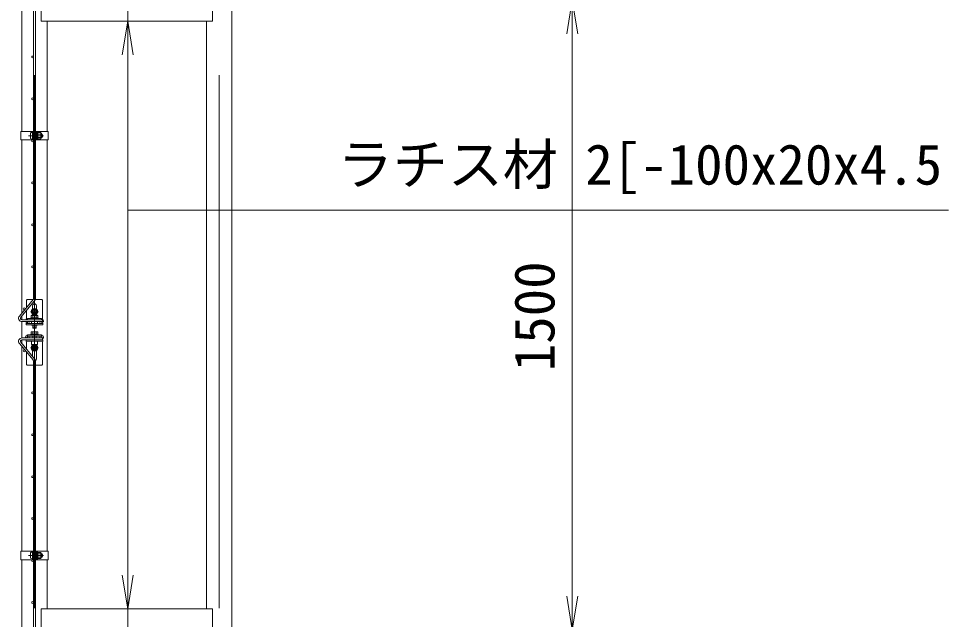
# Model space of a CAD drawing. Units: millimetres, scale not verified. Extents: x -8400 to 8400, y -5940 to 5940.
# Drawn here: x -2598 to -382, y -43 to 1388 of the extents above; entities that cross this region are included whole.
import ezdxf
from ezdxf.enums import TextEntityAlignment as Align

# ---------------------------------------------------------------- set-up
doc = ezdxf.new("R2010")
doc.units = ezdxf.units.MM
doc.header["$LTSCALE"] = 40
doc.linetypes.add('USER1', pattern=[50.8, 31.75, -6.35, 6.35, -6.35])
for name, color, linetype, lineweight in [('0-1_D-STR1', 1, 'Continuous', 18), ('0-2_D-BMK', 2, 'USER1', 13), ('0-3_D-STR3', 3, 'Continuous', 13), ('0-4_D-STR-DIM', 7, 'Continuous', 9), ('0-5_D-STR-TXT', 7, 'Continuous', 9), ('0-6_0', 7, 'Continuous', 9), ('0-7_D-STR2', 7, 'Continuous', 9)]:
    doc.layers.add(name, color=color, linetype=linetype, lineweight=lineweight)
doc.styles.add('ＭＳ ゴシック', font='')
doc.styles.get('ＭＳ ゴシック').set_extended_font_data('MS Gothic')

# ---------------------------------------------------------------- blocks, each defined once
blk = doc.blocks.new('_Open')
at = {"layer": '0-6_0'}
blk.add_line((-40, 6.67), (0, 0), dxfattribs=at)
blk.add_lwpolyline([(-40, -6.67), (0, 0), (-40, 0)], dxfattribs=at)

msp = doc.modelspace()

# ---------------------------------------------------------------- linework, layer by layer
at = {"layer": '0-1_D-STR1'}
for p, q in [((-2090.34, -4068.22), (-2090.34, 3140.78)), ((-2590.84, 1599.03), (-2590.84, 1119.03)), ((-2544.59, 1481.78), (-2544.59, 1381.78)), ((-2136.59, 1481.78), (-2136.59, 1381.78)), ((-2136.59, 1381.78), (-2544.59, 1381.78)), ((-2530.34, 1119.03), (-2530.34, 1381.78)), ((-2150.84, 1381.78), (-2150.84, -18.22)), ((-2590.84, 1099.03), (-2590.84, 686.32)), ((-2530.34, 119.03), (-2530.34, 1099.03)), ((-2590.84, 679.32), (-2590.84, 670.78)), ((-2590.84, 666.28), (-2590.84, 627.28)), ((-2590.84, 622.78), (-2590.84, 614.24)), ((-2590.84, 622.77), (-2590.84, 614.24)), ((-2590.84, 607.24), (-2590.84, 119.03)), ((-2590.84, 607.24), (-2590.84, 119.03)), ((-2590.84, 99.03), (-2590.84, -380.97)), ((-2590.84, 99.03), (-2590.84, -380.97)), ((-2530.34, -18.22), (-2530.34, 99.03)), ((-2136.59, -18.22), (-2544.59, -18.22)), ((-2544.59, -18.22), (-2544.59, -118.22)), ((-2136.59, -18.22), (-2136.59, -118.22))]:
    msp.add_line(p, q, dxfattribs=at)
at = {"layer": '0-2_D-BMK'}
for p, q in [((-2560.59, -4080.22), (-2560.59, 4646.78)), ((-2120.59, -4080.22), (-2120.59, 3162.78)), ((-2575.01, 1109.03), (-2538.82, 1109.03)), ((-2570.28, 689.78), (-2550.9, 689.78)), ((-2570.28, 603.78), (-2550.9, 603.78)), ((-2575.01, 109.03), (-2538.82, 109.03))]:
    msp.add_line(p, q, dxfattribs=at)
at = {"layer": '0-3_D-STR3'}
for p, q in [((-2593.14, 1119.03), (-2562.84, 1119.03)), ((-2593.14, 1119.03), (-2593.14, 1099.03)), ((-2569.94, 1115.53), (-2569.94, 1102.53)), ((-2565.14, 1099.03), (-2565.14, 1119.03)), ((-2565.14, 1117.03), (-2565.14, 1101.03)), ((-2562.84, 1099.03), (-2562.84, 1119.03)), ((-2562.84, 1113.03), (-2558.34, 1113.03)), ((-2562.84, 1112.36), (-2558.34, 1112.36)), ((-2558.34, 1119.03), (-2528.04, 1119.03)), ((-2558.34, 1099.03), (-2558.34, 1119.03)), ((-2556.04, 1099.03), (-2556.04, 1119.03)), ((-2556.04, 1117.53), (-2556.04, 1116.09)), ((-2555.54, 1117.53), (-2556.04, 1117.53)), ((-2556.04, 1113.03), (-2555.24, 1113.03)), ((-2556.04, 1112.36), (-2555.24, 1112.36)), ((-2555.85, 1115.51), (-2555.13, 1114.5)), ((-2555.54, 1117.53), (-2555.54, 1116.09)), ((-2555.44, 1115.8), (-2555.03, 1115.22)), ((-2555.24, 1113.53), (-2554.85, 1116.7)), ((-2555.24, 1113.53), (-2555.24, 1104.53)), ((-2553.08, 1116.78), (-2554.75, 1116.78)), ((-2553.04, 1109.03), (-2553.04, 1116.76)), ((-2546.24, 1112.79), (-2553.04, 1112.79)), ((-2553.04, 1109.03), (-2553.04, 1101.31)), ((-2552.94, 1116.54), (-2552.99, 1116.71)), ((-2546.24, 1116.54), (-2552.94, 1116.54)), ((-2543.74, 1114.03), (-2543.74, 1104.03)), ((-2543.74, 1113.03), (-2542.14, 1113.03)), ((-2543.74, 1112.36), (-2541.81, 1112.36)), ((-2542.14, 1113.03), (-2542.14, 1105.03)), ((-2528.04, 1119.03), (-2528.04, 1099.03)), ((-2593.14, 1099.03), (-2562.84, 1099.03)), ((-2562.84, 1105.71), (-2558.34, 1105.71)), ((-2562.84, 1105.03), (-2558.34, 1105.03)), ((-2558.34, 1099.03), (-2528.04, 1099.03)), ((-2556.04, 1105.71), (-2555.24, 1105.71)), ((-2556.04, 1105.03), (-2555.24, 1105.03)), ((-2556.04, 1101.97), (-2556.04, 1100.53)), ((-2555.85, 1102.55), (-2555.13, 1103.56)), ((-2555.44, 1102.26), (-2555.03, 1102.84)), ((-2555.24, 1104.53), (-2554.85, 1101.37)), ((-2553.11, 1101.28), (-2554.75, 1101.28)), ((-2546.24, 1105.28), (-2553.04, 1105.28)), ((-2546.24, 1101.53), (-2552.94, 1101.53)), ((-2543.74, 1105.71), (-2541.81, 1105.71)), ((-2543.74, 1105.03), (-2542.14, 1105.03)), ((-2579.59, 699.73), (-2579.59, 717.08)), ((-2563.77, 718.58), (-2578.09, 718.58)), ((-2543.09, 718.58), (-2558.7, 718.58)), ((-2541.59, 672.32), (-2541.59, 717.08)), ((-2579.59, 672.82), (-2579.59, 692.73)), ((-2565.09, 696.09), (-2565.09, 704.08)), ((-2556.09, 696.09), (-2556.09, 704.08)), ((-2581.84, 666.28), (-2581.84, 665.48)), ((-2580.59, 661.78), (-2579.59, 664.98)), ((-2579.59, 664.98), (-2579.59, 665.48)), ((-2544.09, 673.98), (-2577.09, 673.98)), ((-2577.09, 673.98), (-2577.09, 670.78)), ((-2544.09, 670.78), (-2577.09, 670.78)), ((-2552.09, 675.58), (-2569.09, 675.58)), ((-2569.09, 675.58), (-2569.09, 673.98)), ((-2569.09, 673.98), (-2552.09, 673.98)), ((-2568.69, 680.08), (-2568.69, 675.58)), ((-2568.69, 675.58), (-2552.49, 675.58)), ((-2567.59, 661.78), (-2567.59, 666.28)), ((-2566.82, 681.08), (-2554.48, 681.08)), ((-2565.09, 680.58), (-2565.09, 683.47)), ((-2564.64, 680.08), (-2564.64, 675.58)), ((-2556.54, 680.08), (-2556.54, 675.58)), ((-2556.09, 680.58), (-2556.09, 683.47)), ((-2553.59, 661.78), (-2553.59, 666.28)), ((-2552.49, 680.08), (-2552.49, 675.58)), ((-2552.09, 673.98), (-2552.09, 675.58)), ((-2544.09, 673.98), (-2544.09, 670.78)), ((-2542.54, 666.28), (-2542.54, 665.48)), ((-2542.54, 665.48), (-2539.34, 665.48)), ((-2541.59, 664.98), (-2541.59, 665.48)), ((-2540.59, 661.78), (-2541.59, 664.98)), ((-2539.34, 667.78), (-2539.34, 665.48)), ((-2580.59, 658.58), (-2580.59, 661.78)), ((-2540.59, 661.78), (-2580.59, 661.78)), ((-2540.59, 658.58), (-2580.59, 658.58)), ((-2564.59, 657.58), (-2564.59, 651.78)), ((-2564.59, 651.78), (-2556.59, 651.78)), ((-2564.59, 651.78), (-2563.91, 650.58)), ((-2563.91, 657.58), (-2563.91, 650.58)), ((-2563.91, 650.58), (-2557.27, 650.58)), ((-2557.27, 657.58), (-2557.27, 650.58)), ((-2557.27, 650.58), (-2556.59, 651.78)), ((-2556.59, 657.58), (-2556.59, 651.78)), ((-2553.09, 657.58), (-2553.09, 658.58)), ((-2540.59, 658.58), (-2540.59, 661.78)), ((-2581.84, 629.28), (-2581.84, 627.28)), ((-2540.59, 622.78), (-2580.59, 622.78)), ((-2580.59, 622.78), (-2580.59, 619.58)), ((-2578.64, 629.28), (-2578.64, 627.28)), ((-2544.09, 634.98), (-2577.09, 634.98)), ((-2577.09, 634.98), (-2577.09, 631.78)), ((-2544.09, 631.78), (-2577.09, 631.78)), ((-2569.09, 636.58), (-2552.09, 636.58)), ((-2569.09, 634.98), (-2569.09, 636.58)), ((-2552.09, 634.98), (-2569.09, 634.98)), ((-2568.69, 641.08), (-2568.69, 636.58)), ((-2552.49, 636.58), (-2568.69, 636.58)), ((-2554.35, 642.08), (-2566.7, 642.08)), ((-2564.64, 641.08), (-2564.64, 636.58)), ((-2564.59, 631.78), (-2564.59, 627.28)), ((-2556.59, 631.78), (-2556.59, 627.28)), ((-2556.54, 641.08), (-2556.54, 636.58)), ((-2552.49, 641.08), (-2552.49, 636.58)), ((-2552.09, 636.58), (-2552.09, 634.98)), ((-2544.09, 634.98), (-2544.09, 631.78)), ((-2542.54, 629.28), (-2542.54, 627.28)), ((-2541.34, 626.98), (-2539.34, 626.98)), ((-2540.59, 622.78), (-2540.59, 619.58)), ((-2539.34, 629.28), (-2539.34, 626.98)), ((-2580.59, 619.58), (-2579.59, 616.38)), ((-2540.59, 619.58), (-2580.59, 619.58)), ((-2579.59, 616.38), (-2579.59, 600.84)), ((-2567.59, 619.58), (-2567.59, 611.78)), ((-2567.59, 611.78), (-2553.59, 611.78)), ((-2563.91, 611.58), (-2564.02, 611.78)), ((-2563.91, 611.78), (-2563.91, 611.58)), ((-2557.27, 611.58), (-2563.91, 611.58)), ((-2557.27, 611.78), (-2557.27, 611.58)), ((-2557.15, 611.78), (-2557.27, 611.58)), ((-2553.59, 619.58), (-2553.59, 611.78)), ((-2540.59, 619.58), (-2541.59, 616.38)), ((-2541.59, 616.38), (-2541.59, 564.28)), ((-2579.59, 593.84), (-2579.59, 564.28)), ((-2565.09, 597.47), (-2565.09, 583.56)), ((-2556.09, 597.47), (-2556.09, 577.28)), ((-2562.84, 562.78), (-2578.09, 562.78)), ((-2543.09, 562.78), (-2558.34, 562.78)), ((-2593.14, 119.03), (-2562.84, 119.03)), ((-2593.14, 119.03), (-2593.14, 99.03)), ((-2569.94, 115.53), (-2569.94, 102.53)), ((-2565.14, 99.03), (-2565.14, 119.03)), ((-2565.14, 117.03), (-2565.14, 101.03)), ((-2562.84, 99.03), (-2562.84, 119.03)), ((-2562.84, 113.03), (-2558.34, 113.03)), ((-2562.84, 112.36), (-2558.34, 112.36)), ((-2558.34, 119.03), (-2528.04, 119.03)), ((-2558.34, 99.03), (-2558.34, 119.03)), ((-2556.04, 99.03), (-2556.04, 119.03)), ((-2556.04, 117.53), (-2556.04, 116.09)), ((-2555.54, 117.53), (-2556.04, 117.53)), ((-2556.04, 113.03), (-2555.24, 113.03)), ((-2556.04, 112.36), (-2555.24, 112.36)), ((-2555.85, 115.51), (-2555.13, 114.5)), ((-2555.54, 117.53), (-2555.54, 116.09)), ((-2555.44, 115.8), (-2555.03, 115.22)), ((-2555.24, 113.53), (-2554.85, 116.7)), ((-2555.24, 113.53), (-2555.24, 104.53)), ((-2553.08, 116.78), (-2554.75, 116.78)), ((-2553.04, 109.03), (-2553.04, 116.76)), ((-2546.24, 112.79), (-2553.04, 112.79)), ((-2552.94, 116.54), (-2552.99, 116.71)), ((-2546.24, 116.54), (-2552.94, 116.54)), ((-2543.74, 114.03), (-2543.74, 104.03)), ((-2543.74, 113.03), (-2542.14, 113.03)), ((-2543.74, 112.36), (-2541.81, 112.36)), ((-2542.14, 113.03), (-2542.14, 105.03)), ((-2528.04, 119.03), (-2528.04, 99.03)), ((-2593.14, 99.03), (-2562.84, 99.03)), ((-2562.84, 105.71), (-2558.34, 105.71)), ((-2562.84, 105.03), (-2558.34, 105.03)), ((-2558.34, 99.03), (-2528.04, 99.03)), ((-2556.04, 105.71), (-2555.24, 105.71)), ((-2556.04, 105.03), (-2555.24, 105.03)), ((-2556.04, 101.97), (-2556.04, 100.53)), ((-2555.85, 102.55), (-2555.13, 103.56)), ((-2555.44, 102.26), (-2555.03, 102.84)), ((-2555.24, 104.53), (-2554.85, 101.37)), ((-2553.11, 101.28), (-2554.75, 101.28)), ((-2553.04, 109.03), (-2553.04, 101.31)), ((-2546.24, 105.28), (-2553.04, 105.28)), ((-2546.24, 101.53), (-2552.94, 101.53)), ((-2543.74, 105.71), (-2541.81, 105.71)), ((-2543.74, 105.03), (-2542.14, 105.03))]:
    msp.add_line(p, q, dxfattribs=at)
for points in [[(-2555.54, 1101.97), (-2555.54, 1100.53), (-2556.04, 1100.53)], [(-2578.64, 666.28), (-2578.64, 665.48), (-2581.84, 665.48)], [(-2553.09, 657.58), (-2568.09, 657.58), (-2568.09, 658.58)], [(-2555.54, 101.97), (-2555.54, 100.53), (-2556.04, 100.53)]]:
    msp.add_lwpolyline(points, dxfattribs=at)
for points in [[(-2560.59, 697.29), (-2567.09, 693.54), (-2567.09, 686.03), (-2560.59, 682.28), (-2554.09, 686.03), (-2554.09, 693.54)], [(-2560.59, 611.29), (-2567.09, 607.54), (-2567.09, 600.03), (-2560.59, 596.28), (-2554.09, 600.03), (-2554.09, 607.54)]]:
    msp.add_lwpolyline(points, close=True, dxfattribs=at)
for centre, radius in [((-2560.59, 689.78), 7.75), ((-2560.59, 689.78), 5), ((-2560.59, 689.78), 4.15), ((-2560.59, 689.78), 3.65), ((-2560.59, 603.78), 7.75), ((-2560.59, 603.78), 5), ((-2560.59, 603.78), 4.15), ((-2560.59, 603.78), 3.65)]:
    msp.add_circle(centre, radius, dxfattribs=at)
for centre, radius, start, end in [((-2555.04, 1116.09), 1, 180, 215.53768), ((-2555.04, 1116.09), 0.5, 180, 215.53768), ((-2555.54, 1114.21), 0.5, 33.43373, 35.53768), ((-2554.75, 1116.68), 0.1, 90, 173), ((-2553.08, 1116.68), 0.1, 15, 90), ((-2557.92, 1114.66), 5.32, 339.37322, 22.7756), ((-2573.8, 1109.03), 21.19, 0, 10.20031), ((-2573.8, 1109.03), 21.19, 349.79969, 0), ((-2547.26, 1114.66), 2.13, 298.45309, 61.54691), ((-2552, 1109.03), 6.87, 0, 33.09348), ((-2552, 1109.03), 6.87, 326.90652, 0), ((-2550.51, 1109.78), 8, 32.13463, 57.68315), ((-2549.64, 1109.03), 8.5, 331.92751, 28.07249), ((-2555.04, 1101.97), 1, 144.46232, 180), ((-2555.04, 1101.97), 0.5, 144.46232, 180), ((-2555.54, 1103.85), 0.5, 324.46232, 326.56627), ((-2554.75, 1101.38), 0.1, 187, 270), ((-2553.11, 1101.38), 0.1, 270, 337.2244), ((-2557.92, 1103.41), 5.32, 337.2244, 20.62678), ((-2547.26, 1103.4), 2.13, 298.45309, 61.54691), ((-2550.51, 1108.29), 8, 302.31685, 327.86537), ((-2578.09, 717.08), 1.5, 90, 180), ((-2543.09, 717.08), 1.5, 0, 90), ((-2560.59, 704.08), 4.5, 0, 180), ((-2576.14, 668.28), 5.7, 99.59407, 153.98563), ((-2566.66, 678.55), 2.54, 37.21089, 142.78911), ((-2560.59, 672.38), 8.7, 62.26063, 117.73937), ((-2554.51, 678.53), 2.55, 37.42505, 142.57495), ((-2545.04, 667.78), 5.7, 0, 80.40593), ((-2576.14, 629.28), 5.7, 99.59407, 180), ((-2576.14, 629.28), 2.5, 90, 180), ((-2566.66, 639.53), 2.55, 37.42505, 142.57495), ((-2560.59, 633.38), 8.7, 62.26063, 117.73937), ((-2554.51, 639.55), 2.54, 37.21089, 142.78911), ((-2545.04, 629.28), 2.5, 0, 90), ((-2545.04, 629.28), 5.7, 0, 80.40593), ((-2560.59, 608.28), 4.5, 132.83343, 151.11686), ((-2560.59, 608.28), 4.5, 28.88314, 47.16657), ((-2560.59, 577.28), 4.5, 190.47047, 238.45106), ((-2560.59, 577.28), 4.5, 299.46143, 0), ((-2578.09, 564.28), 1.5, 180, 270), ((-2543.09, 564.28), 1.5, 270, 0), ((-2555.04, 116.09), 1, 180, 215.53768), ((-2555.04, 116.09), 0.5, 180, 215.53768), ((-2555.54, 114.21), 0.5, 33.43373, 35.53768), ((-2554.75, 116.68), 0.1, 90, 173), ((-2553.08, 116.68), 0.1, 15, 90), ((-2557.92, 114.66), 5.32, 339.37322, 22.7756), ((-2573.8, 109.03), 21.19, 0, 10.20031), ((-2547.26, 114.66), 2.13, 298.45309, 61.54691), ((-2552, 109.03), 6.87, 0, 33.09348), ((-2550.51, 109.78), 8, 32.13463, 57.68315), ((-2549.64, 109.03), 8.5, 331.92751, 28.07249), ((-2555.04, 101.97), 1, 144.46232, 180), ((-2555.04, 101.97), 0.5, 144.46232, 180), ((-2555.54, 103.85), 0.5, 324.46232, 326.56627), ((-2554.75, 101.38), 0.1, 187, 270), ((-2553.11, 101.38), 0.1, 270, 337.2244), ((-2557.92, 103.41), 5.32, 337.2244, 20.62678), ((-2573.8, 109.03), 21.19, 349.79969, 0), ((-2552, 109.03), 6.87, 326.90652, 0), ((-2547.26, 103.4), 2.13, 298.45309, 61.54691), ((-2550.51, 108.29), 8, 302.31685, 327.86537)]:
    msp.add_arc(centre, radius, start, end, dxfattribs=at)
for centre, start_param, end_param in [((-2565.14, 1115.53), 1.5707963, 3.1415927), ((-2565.14, 1102.53), 3.1415927, 4.712389), ((-2565.14, 115.53), 1.5707963, 3.1415927), ((-2565.14, 102.53), 3.1415927, 4.712389)]:
    msp.add_ellipse(centre, major_axis=(4.8, 0), ratio=0.3125, start_param=start_param, end_param=end_param, dxfattribs=at)
at = {"layer": '0-4_D-STR-DIM'}
msp.add_line((-1278.61, 11.78), (-1278.61, 1351.78), dxfattribs=at)
at = {"layer": '0-5_D-STR-TXT'}
for q in [(-2338.46, -2416.22), (-2338.46, -1816.22)]:
    msp.add_line((-2338.46, 931.78), q, dxfattribs=at)
for points in [[(-381.93, 931.78), (-2338.46, 931.78), (-2338.46, 3029.78)], [(-381.93, 931.78), (-2338.46, 931.78), (-2338.46, 1379.78)], [(-381.93, 931.78), (-2338.46, 931.78), (-2338.46, -16.22)], [(-381.93, 931.78), (-2338.46, 931.78), (-2338.46, -1116.22)], [(-381.93, 931.78), (-2338.46, 931.78), (-2338.46, -2916.22)]]:
    msp.add_lwpolyline(points, dxfattribs=at)
at = {"layer": '0-7_D-STR2'}
for p, q in [((-2562.84, 2572.6), (-2562.84, 720.97)), ((-2558.34, 2572.6), (-2558.34, 720.97)), ((-2563.66, 718.72), (-2596.63, 679.43)), ((-2560.21, 715.83), (-2593.18, 676.53)), ((-2541.34, 670.78), (-2590.5, 670.78)), ((-2541.34, 666.28), (-2590.5, 666.28)), ((-2541.34, 670.78), (-2541.34, 666.28)), ((-2541.34, 627.28), (-2590.5, 627.28)), ((-2541.34, 622.78), (-2590.5, 622.78)), ((-2541.34, 622.78), (-2541.34, 627.28)), ((-2563.66, 574.85), (-2596.63, 614.14)), ((-2560.21, 577.74), (-2593.18, 617.03)), ((-2562.84, 572.6), (-2562.84, -1279.03)), ((-2558.34, 572.6), (-2558.34, -1279.03))]:
    msp.add_line(p, q, dxfattribs=at)
for centre in [(-2565.09, 1296.78), (-2565.09, 1196.78), (-2565.09, 1096.78), (-2565.09, 996.78), (-2565.09, 896.78), (-2565.09, 796.78), (-2585, 696.78), (-2575.34, 664.03), (-2545.34, 664.03), (-2575.34, 629.53), (-2545.34, 629.53), (-2585, 596.78), (-2565.09, 496.78), (-2565.09, 396.78), (-2565.09, 296.78), (-2565.09, 196.78), (-2565.09, 96.78), (-2565.09, -3.22)]:
    msp.add_circle(centre, 2.25, dxfattribs=at)
for centre, radius, start, end in [((-2566.34, 720.97), 3.5, 320, 0), ((-2566.34, 720.97), 8, 320, 0), ((-2590.5, 674.28), 8, 140, 270), ((-2590.5, 674.28), 3.5, 140, 270), ((-2590.5, 619.28), 8, 90, 220), ((-2590.5, 619.28), 3.5, 90, 220), ((-2566.34, 572.6), 8, 0, 40), ((-2566.34, 572.6), 3.5, 0, 40)]:
    msp.add_arc(centre, radius, start, end, dxfattribs=at)

# ---------------------------------------------------------------- block references
at = {"layer": '0-4_D-STR-DIM', "xscale": 2, "yscale": 2}
for p, rotation in [((-1278.61, 1431.78), 90), ((-1278.61, -68.22), 270)]:
    msp.add_blockref('_Open', p, dxfattribs=dict(at, rotation=rotation))
at = {"layer": '0-5_D-STR-TXT', "xscale": 2, "yscale": 2}
for p, rotation in [((-2338.46, 1381.78), 90), ((-2338.46, -18.22), 270)]:
    msp.add_blockref('_Open', p, dxfattribs=dict(at, rotation=rotation))

# ---------------------------------------------------------------- texts
at = {"layer": '0-4_D-STR-DIM', "style": 'ＭＳ ゴシック'}
msp.add_text('1500', height=96.19, rotation=90, dxfattribs=at).set_placement((-1292.1, 547.98), align=Align.BOTTOM_LEFT)
at = {"layer": '0-5_D-STR-TXT', "style": 'ＭＳ ゴシック'}
msp.add_text('ラチス材 2[-100x20x4.5', height=96.19, dxfattribs=at).set_placement((-1837.73, 963.81), align=Align.BOTTOM_LEFT)

doc.saveas('drawing.dxf')
